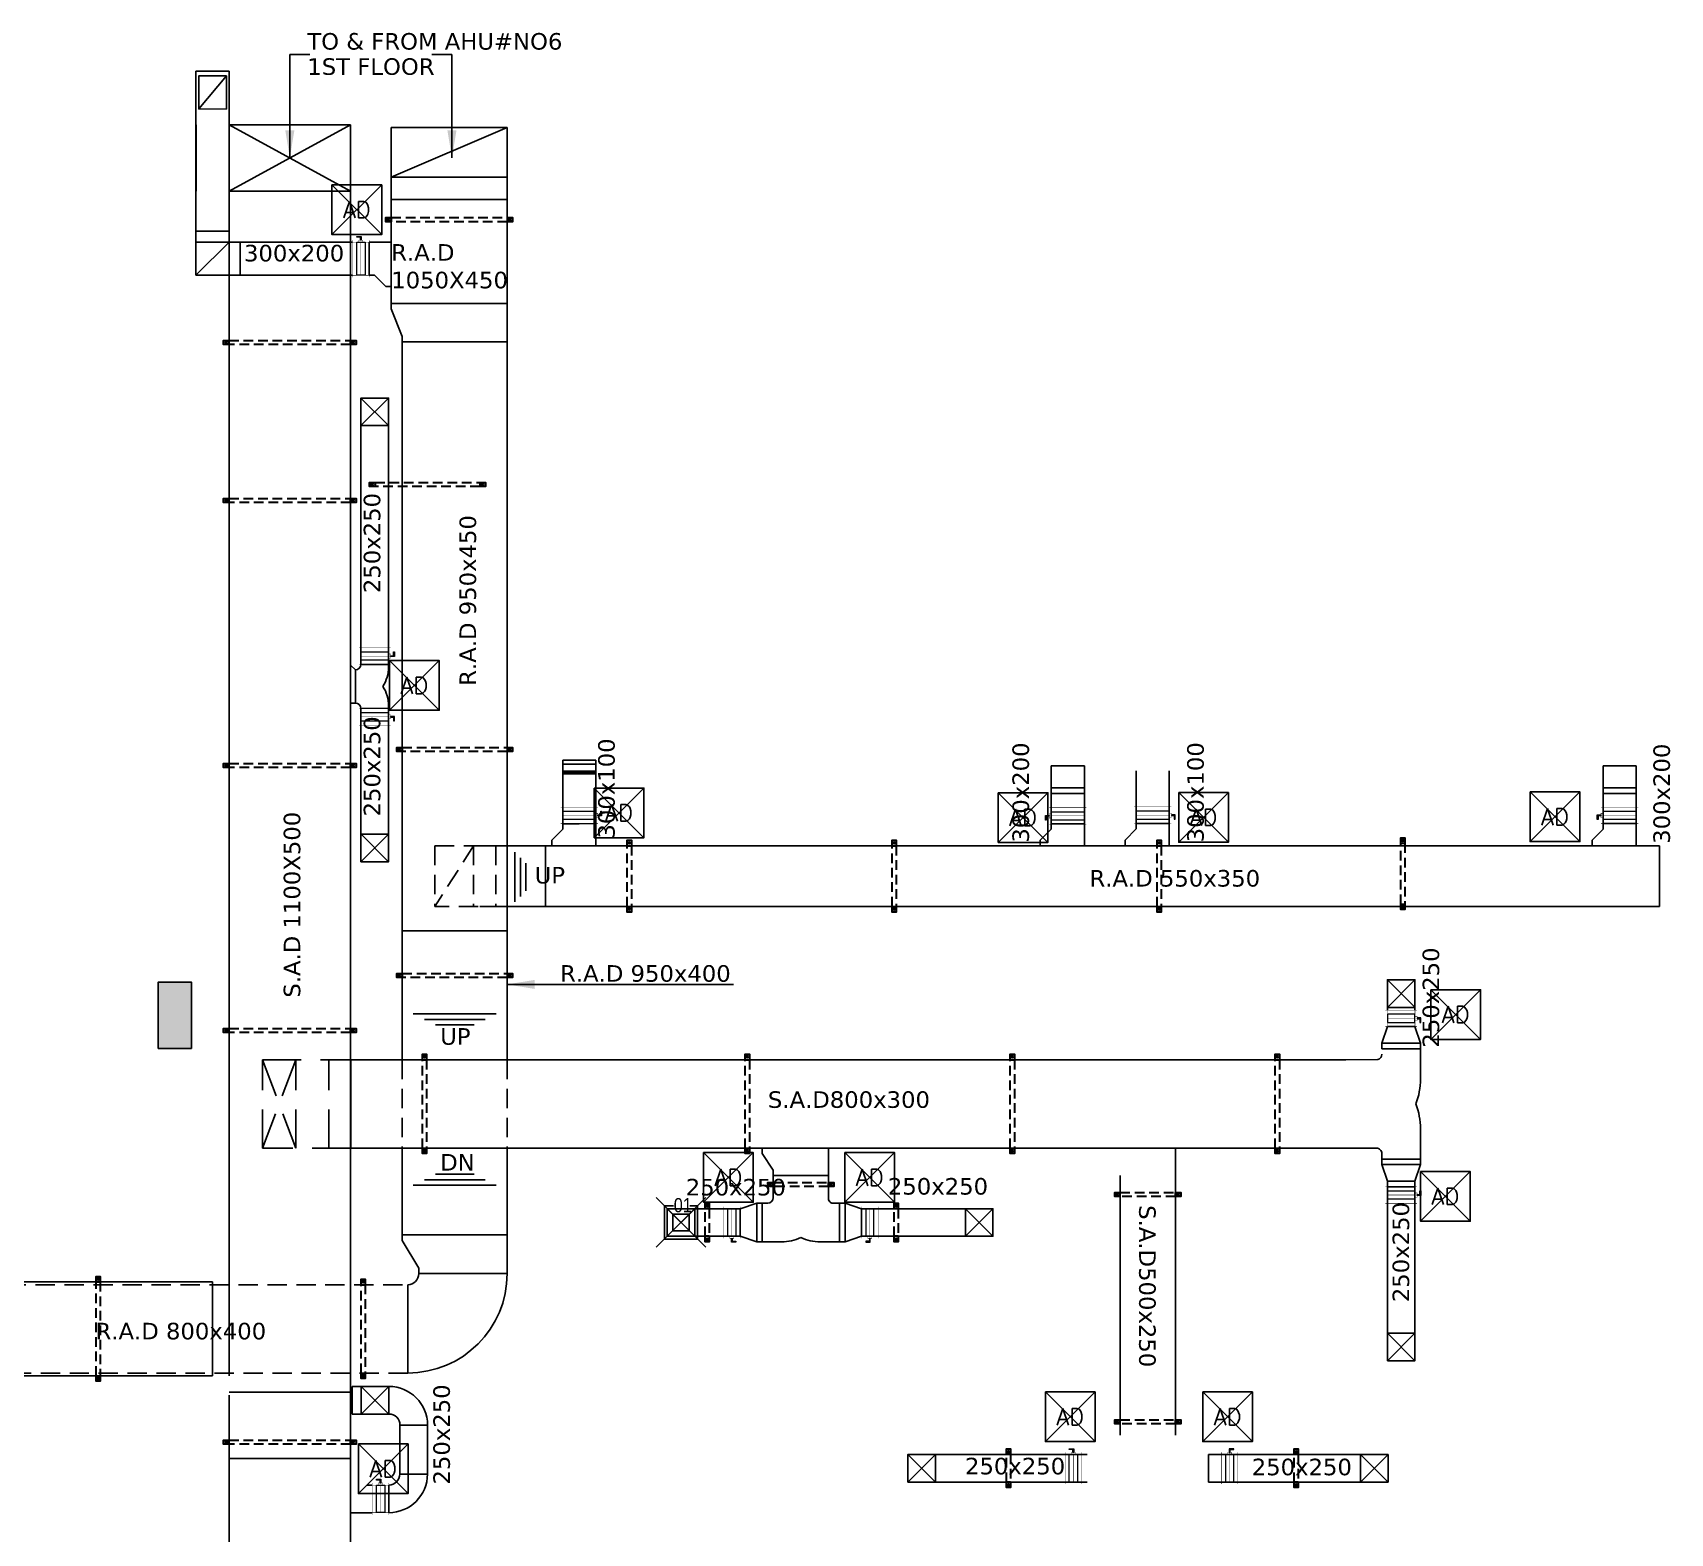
# Model space of a CAD drawing. Header units: millimetres. Extents: x -5691 to 38661, y 27321 to 65085.
# Drawn here: x 23626 to 38458, y 51495 to 65085 of the extents above; entities that cross this region are included whole.
import ezdxf
from ezdxf.enums import TextEntityAlignment as Align

# ---------------------------------------------------------------- set-up
doc = ezdxf.new("R2010")
doc.units = ezdxf.units.MM
doc.header["$LTSCALE"] = 700
doc.header["$MEASUREMENT"] = 0
doc.linetypes.add('HIDDEN', pattern=[0.375, 0.25, -0.125])
for name, color, linetype in [('01-dif', 76, 'Continuous'), ('Access Door', 7, 'Continuous'), ('ARCHITEC', 8, 'Continuous'), ('duct size', 7, 'Continuous'), ('LEADER', 36, 'Continuous'), ('M-AC-DIFFUSER', 3, 'Continuous'), ('Return Ahu-04', 1, 'Continuous'), ('Return Ahu-06', 1, 'Continuous'), ('Supply Ahu-04', 3, 'Continuous'), ('Supply Ahu-05', 3, 'Continuous'), ('Supply Ahu-06', 3, 'Continuous')]:
    doc.layers.add(name, color=color, linetype=linetype)
doc.layers.add('SA-HANGERS', color=21, linetype='Continuous', lineweight=30)
doc.layers.add('VCD', color=1, linetype='Continuous', lineweight=20)
doc.styles.add('AC-TEXT', font='ROMANS.SHX', dxfattribs={"height": 200})
doc.styles.add('Arial', font='arial.ttf')
doc.styles.add('style1', font='ARIALN.TTF')
doc.styles.add('VERDANA', font='verdana.ttf')
doc.dimstyles.new('1-100', dxfattribs={"dimscale": 100, "dimtxt": 2, "dimasz": 2.5, "dimexe": 1.25, "dimexo": 0.625, "dimtad": 1, "dimdec": 0, "dimtxsty": 'Arial', "dimblk": 'ARCHTICK', "dimcen": 2.5, "dimclrd": 3, "dimclre": 3, "dimclrt": 3, "dimadec": 0, "dimazin": 0, "dimtfac": 1, "dimtdec": 0, "dimtmove": 0, "dimatfit": 3, "dimfxl": 1, "dimarcsym": 0})

# ---------------------------------------------------------------- blocks, each defined once
blk = doc.blocks.new('*U6')
for p, q in [((0, 0), (0, 37)), ((1050, 0), (1050, 37))]:
    blk.add_line(p, q)
for points in [[(0, 0), (-50, 0), (-50, 37), (0, 37)], [(1050, 37), (1100, 37), (1100, 0), (1050, 0)]]:
    blk.add_lwpolyline(points)
at = {"linetype": 'HIDDEN', "ltscale": 0.5}
for points in [[(0, 37), (1050, 37)], [(1050, 0), (0, 0)]]:
    blk.add_lwpolyline(points, dxfattribs=at)
for centre in [(-25, 18), (1075, 18)]:
    blk.add_circle(centre, 8.44)
blk = doc.blocks.new('*U7')
for p, q in [((0, 0), (0, 37)), ((950, 0), (950, 37))]:
    blk.add_line(p, q)
for points in [[(0, 0), (-50, 0), (-50, 37), (0, 37)], [(950, 37), (1000, 37), (1000, 0), (950, 0)]]:
    blk.add_lwpolyline(points)
at = {"linetype": 'HIDDEN', "ltscale": 0.5}
for points in [[(0, 37), (950, 37)], [(950, 0), (0, 0)]]:
    blk.add_lwpolyline(points, dxfattribs=at)
for centre in [(-25, 18), (975, 18)]:
    blk.add_circle(centre, 8.44)
blk = doc.blocks.new('*U8')
for p, q in [((0, 0), (0, 37)), ((800, 0), (800, 37))]:
    blk.add_line(p, q)
for points in [[(0, 0), (-50, 0), (-50, 37), (0, 37)], [(800, 37), (850, 37), (850, 0), (800, 0)]]:
    blk.add_lwpolyline(points)
at = {"linetype": 'HIDDEN', "ltscale": 0.5}
for points in [[(0, 37), (800, 37)], [(800, 0), (0, 0)]]:
    blk.add_lwpolyline(points, dxfattribs=at)
for centre in [(-25, 18), (825, 18)]:
    blk.add_circle(centre, 8.44)
blk = doc.blocks.new('*U9')
for p, q in [((0, 0), (0, 37)), ((850, 0), (850, 37))]:
    blk.add_line(p, q)
for points in [[(0, 0), (-50, 0), (-50, 37), (0, 37)], [(850, 37), (900, 37), (900, 0), (850, 0)]]:
    blk.add_lwpolyline(points)
at = {"linetype": 'HIDDEN', "ltscale": 0.5}
for points in [[(0, 37), (850, 37)], [(850, 0), (0, 0)]]:
    blk.add_lwpolyline(points, dxfattribs=at)
for centre in [(-25, 18), (875, 18)]:
    blk.add_circle(centre, 8.44)
blk = doc.blocks.new('*U36')
for p, q in [((0, 0), (0, 37)), ((1100, 0), (1100, 37))]:
    blk.add_line(p, q)
for points in [[(0, 0), (-50, 0), (-50, 37), (0, 37)], [(1100, 37), (1150, 37), (1150, 0), (1100, 0)]]:
    blk.add_lwpolyline(points)
at = {"linetype": 'HIDDEN', "ltscale": 0.5}
for points in [[(0, 37), (1100, 37)], [(1100, 0), (0, 0)]]:
    blk.add_lwpolyline(points, dxfattribs=at)
for centre in [(-25, 18), (1125, 18)]:
    blk.add_circle(centre, 8.44)
blk = doc.blocks.new('*U37')
for p, q in [((0, 0), (0, 37)), ((550, 0), (550, 37))]:
    blk.add_line(p, q)
for points in [[(0, 0), (-50, 0), (-50, 37), (0, 37)], [(550, 37), (600, 37), (600, 0), (550, 0)]]:
    blk.add_lwpolyline(points)
at = {"linetype": 'HIDDEN', "ltscale": 0.5}
for points in [[(0, 37), (550, 37)], [(550, 0), (0, 0)]]:
    blk.add_lwpolyline(points, dxfattribs=at)
for centre in [(-25, 18), (575, 18)]:
    blk.add_circle(centre, 8.44)
blk = doc.blocks.new('*U38')
for p, q in [((0, 0), (0, 37)), ((800, 0), (800, 37))]:
    blk.add_line(p, q)
for points in [[(0, 0), (-50, 0), (-50, 37), (0, 37)], [(800, 37), (850, 37), (850, 0), (800, 0)]]:
    blk.add_lwpolyline(points)
at = {"linetype": 'HIDDEN', "ltscale": 0.5}
for points in [[(0, 37), (800, 37)], [(800, 0), (0, 0)]]:
    blk.add_lwpolyline(points, dxfattribs=at)
for centre in [(-25, 18), (825, 18)]:
    blk.add_circle(centre, 8.44)
blk = doc.blocks.new('*U39')
for p, q in [((0, 0), (0, 37)), ((500, 0), (500, 37))]:
    blk.add_line(p, q)
for points in [[(0, 0), (-50, 0), (-50, 37), (0, 37)], [(500, 37), (550, 37), (550, 0), (500, 0)]]:
    blk.add_lwpolyline(points)
at = {"linetype": 'HIDDEN', "ltscale": 0.5}
for points in [[(0, 37), (500, 37)], [(500, 0), (0, 0)]]:
    blk.add_lwpolyline(points, dxfattribs=at)
for centre in [(-25, 18), (525, 18)]:
    blk.add_circle(centre, 8.44)
blk = doc.blocks.new('*U40')
for p, q in [((0, 0), (0, 37)), ((250, 0), (250, 37))]:
    blk.add_line(p, q)
for points in [[(0, 0), (-50, 0), (-50, 37), (0, 37)], [(250, 37), (300, 37), (300, 0), (250, 0)]]:
    blk.add_lwpolyline(points)
at = {"linetype": 'HIDDEN', "ltscale": 0.5}
for points in [[(0, 37), (250, 37)], [(250, 0), (0, 0)]]:
    blk.add_lwpolyline(points, dxfattribs=at)
for centre in [(-25, 18), (275, 18)]:
    blk.add_circle(centre, 8.44)
blk = doc.blocks.new('*U86')
at = {"linetype": 'Continuous'}
for points in [[(-25, 20), (-25, 30), (-60, 30), (-60, 75), (-70, 75), (-70, 20), (-25, 20)], [(400, 75), (0, 75), (0, -25), (400, -25)]]:
    blk.add_lwpolyline(points, close=True, dxfattribs=at)
at = {"linetype": 'Continuous', "const_width": 5}
for points in [[(400, -75), (400, -75), (-25, -75), (0, -75), (0, 125), (-25, 125), (0, 125), (400, 125), (425, 125), (400, 125), (400, -75), (425, -75), (400, -75)], [(400, 25), (0, 25)]]:
    blk.add_lwpolyline(points, dxfattribs=at)
blk.add_lwpolyline([(0, 0), (0, 50), (-25, 50), (-25, 0)], close=True, dxfattribs=at)
blk = doc.blocks.new('*U87')
at = {"linetype": 'Continuous'}
for points in [[(-25, 20), (-25, 30), (-60, 30), (-60, 75), (-70, 75), (-70, 20), (-25, 20)], [(333, 75), (0, 75), (0, -25), (333, -25)]]:
    blk.add_lwpolyline(points, close=True, dxfattribs=at)
at = {"linetype": 'Continuous', "const_width": 5}
for points in [[(333, -75), (333, -75), (-25, -75), (0, -75), (0, 125), (-25, 125), (0, 125), (333, 125), (358, 125), (333, 125), (333, -75), (358, -75), (333, -75)], [(333, 25), (0, 25)]]:
    blk.add_lwpolyline(points, dxfattribs=at)
blk.add_lwpolyline([(0, 0), (0, 50), (-25, 50), (-25, 0)], close=True, dxfattribs=at)
blk = doc.blocks.new('*U88')
at = {"linetype": 'Continuous'}
for points in [[(-25, 20), (-25, 30), (-60, 30), (-60, 75), (-70, 75), (-70, 20), (-25, 20)], [(333, 75), (0, 75), (0, -25), (333, -25)]]:
    blk.add_lwpolyline(points, close=True, dxfattribs=at)
at = {"linetype": 'Continuous', "const_width": 5}
for points in [[(333, -75), (333, -75), (-25, -75), (0, -75), (0, 125), (-25, 125), (0, 125), (333, 125), (358, 125), (333, 125), (333, -75), (358, -75), (333, -75)], [(333, 25), (0, 25)]]:
    blk.add_lwpolyline(points, dxfattribs=at)
blk.add_lwpolyline([(0, 0), (0, 50), (-25, 50), (-25, 0)], close=True, dxfattribs=at)
blk = doc.blocks.new('*U89')
at = {"linetype": 'Continuous'}
for points in [[(-25, 20), (-25, 30), (-60, 30), (-60, 75), (-70, 75), (-70, 20), (-25, 20)], [(400, 75), (0, 75), (0, -25), (400, -25)]]:
    blk.add_lwpolyline(points, close=True, dxfattribs=at)
at = {"linetype": 'Continuous', "const_width": 5}
for points in [[(400, -75), (400, -75), (-25, -75), (0, -75), (0, 125), (-25, 125), (0, 125), (400, 125), (425, 125), (400, 125), (400, -75), (425, -75), (400, -75)], [(400, 25), (0, 25)]]:
    blk.add_lwpolyline(points, dxfattribs=at)
blk.add_lwpolyline([(0, 0), (0, 50), (-25, 50), (-25, 0)], close=True, dxfattribs=at)
blk = doc.blocks.new('*U95')
at = {"linetype": 'Continuous'}
for points in [[(-25, 20), (-25, 30), (-60, 30), (-60, 75), (-70, 75), (-70, 20), (-25, 20)], [(333, 75), (0, 75), (0, -25), (333, -25)]]:
    blk.add_lwpolyline(points, close=True, dxfattribs=at)
at = {"linetype": 'Continuous', "const_width": 5}
for points in [[(333, -75), (333, -75), (-25, -75), (0, -75), (0, 125), (-25, 125), (0, 125), (333, 125), (358, 125), (333, 125), (333, -75), (358, -75), (333, -75)], [(333, 25), (0, 25)]]:
    blk.add_lwpolyline(points, dxfattribs=at)
blk.add_lwpolyline([(0, 0), (0, 50), (-25, 50), (-25, 0)], close=True, dxfattribs=at)
blk = doc.blocks.new('AD')
at = {"layer": 'M-AC-DIFFUSER', "color": 2}
for p, q in [((225, 225), (-225, -225)), ((225, -225), (-225, 225))]:
    blk.add_line(p, q, dxfattribs=at)
blk.add_lwpolyline([(-225, 225), (225, 225), (225, -225), (-225, -225)], close=True, dxfattribs=at)
at = {"layer": 'M-AC-DIFFUSER', "color": 2, "style": 'AC-TEXT'}
blk.add_text('AD', height=150, dxfattribs=at).set_placement((0, 0), align=Align.MIDDLE_CENTER)
blk = doc.blocks.new('_ArchTick')
at = {"color": 0, "linetype": 'ByBlock', "const_width": 0.15}
blk.add_lwpolyline([(-0.5, -0.5), (0.5, 0.5)], dxfattribs=at)

msp = doc.modelspace()

# ---------------------------------------------------------------- hatches: boundary and pattern name
at = {"layer": 'ARCHITEC'}
msp.add_hatch(color=256, dxfattribs=at).paths.add_polyline_path([(24763, 55886.9), (25063, 55886.9), (25063, 56486.9), (24763, 56486.9)])

# ---------------------------------------------------------------- linework, layer by layer
at = {"layer": '01-dif'}
for p, q in [((29722.3, 54535, 475), (29272.3, 54085, 475)), ((29272.3, 54535, 475), (29722.3, 54085, 475)), ((29347.3, 54460, 475), (29428.7, 54460, 475)), ((29347.3, 54460, 475), (29347.3, 54160, 475)), ((29577.3, 54460, 475), (29647.3, 54460, 475)), ((29647.3, 54460, 475), (29647.3, 54160, 475)), ((29422.3, 54385, 475), (29572.3, 54385, 475)), ((29422.3, 54385, 475), (29422.3, 54235, 475)), ((29572.3, 54385, 475), (29572.3, 54235, 475)), ((29347.3, 54160, 475), (29647.3, 54160, 475)), ((29422.3, 54235, 475), (29572.3, 54235, 475))]:
    msp.add_line(p, q, dxfattribs=at)
at = {"layer": 'ARCHITEC'}
msp.add_lwpolyline([(24763, 55886.9), (25063, 55886.9), (25063, 56486.9), (24763, 56486.9)], close=True, dxfattribs=at)
at = {"layer": 'Return Ahu-04', "ltscale": 8}
msp.add_line((26872.6, 63775.8, 550), (27922.6, 63775.8, 550), dxfattribs=at)
at = {"layer": 'Return Ahu-06', "ltscale": 600}
for p, q in [((25104.3, 63088.3, 113.5), (25104.3, 64736.5)), ((25104.3, 64736.5), (25404.3, 64736.5)), ((25379.3, 64693.7), (25129.3, 64394.6)), ((25404.3, 64736.5), (25404.3, 63088.3, 113.5)), ((25104.3, 63288.3, 150), (25404.3, 63288.3, 50)), ((25404.3, 63188.3, 100), (25104.3, 62888.3, 100)), ((26522.6, 63188.3, 100), (25404.3, 63188.3, 100)), ((25504.3, 63188.3, 150), (25504.3, 62888.3, 50)), ((25404.3, 62888.3, 100), (26522.6, 62888.3, 100))]:
    msp.add_line(p, q, dxfattribs=at)
at = {"layer": 'Return Ahu-06'}
for p, q in [((26872.6, 64225.8, 550), (27922.6, 64225.8, 550)), ((26872.6, 63775.8, 550), (26872.6, 64225.8, 550)), ((27922.6, 64225.8, 550), (26872.6, 63775.8, 550)), ((27922.6, 64225.8, 550), (27922.6, 63775.8, 550)), ((26872.6, 63775.8, 550), (26872.6, 63675.8)), ((26872.6, 62584.4), (26872.6, 63675.8)), ((27922.6, 63675.8), (27922.6, 63775.8, 550)), ((27922.6, 63675.8), (27922.6, 62634.4)), ((27922.6, 63575.8, 550), (26872.6, 63575.8, 550)), ((26672.6, 62888.3, 100), (26672.6, 63188.3, 100)), ((26672.6, 63188.3, 100), (26872.6, 63188.3)), ((26672.6, 62888.3, 100), (26722.6, 62888.3, 100)), ((26722.6, 62888.3, 100), (26822.6, 62788.3, 100)), ((26822.6, 62788.3, 100), (26872.6, 62788.3)), ((27922.6, 62634.4), (26872.6, 62634.4)), ((27922.6, 62284.4), (27922.6, 62634.4)), ((26872.6, 62584.4), (26972.6, 62334.4)), ((26972.6, 56902), (26972.6, 62334.4)), ((26972.6, 62284.4), (27922.6, 62284.4)), ((27922.6, 55784), (27922.6, 62284.4)), ((28426.1, 57921.8, 175), (28426.1, 58496.8, 150)), ((28726.1, 58496.8, 238.4), (28426.1, 58496.8, 150)), ((28726.1, 58046.8, 0), (28726.1, 58496.8, 238.4)), ((33150.8, 58446.3, 75), (32850.8, 58446.3, 75)), ((32850.8, 58446.3, 75), (32850.8, 57871.1, 75)), ((33150.8, 57821.1, 125), (33150.8, 58446.3, 75)), ((37848.9, 57871.9, 50), (37848.9, 58446.3, 75)), ((37848.9, 58446.3, 75), (38148.9, 58446.3, 75)), ((38148.9, 58446.3, 75), (38148.9, 57821.1, 75)), ((28426.1, 58396.8, 150), (28576.1, 58396.8, 150)), ((28576.2, 58389.5, 273.7), (28426.1, 58389.5, 273.7)), ((28426.1, 58371.8, 175), (28576.1, 58371.8, 150)), ((28576.1, 58396.8), (28726.1, 58396.8, 0)), ((28576.1, 58371.8, 150), (28726.1, 58371.8, 150)), ((28726.1, 58389.5, 273.7), (28576.2, 58389.5, 273.7)), ((33620.4, 57873.9, 172.8), (33620.4, 58398.9, 150)), ((33920.4, 58398.9, 150), (33920.4, 57823.9, 150)), ((33150.8, 58246.3, 75), (32850.8, 58246.3, 75)), ((32850.8, 58196.3, 75), (33150.8, 58196.3, 75)), ((37848.9, 58246.3, 75), (38148.9, 58246.3, 75)), ((37848.9, 58196.3, 75), (38148.9, 58196.3, 75)), ((28726.1, 58046.8, 100), (28726.1, 57921.9, 175)), ((28326.1, 57771.9, 175), (28426.1, 57871.9, 175)), ((28426.1, 57871.9, 175), (28426.1, 57921.8, 175)), ((28576.1, 57921.8, 225), (28426.1, 57921.8, 225)), ((28576.1, 57921.8, 225), (28726.1, 57921.9, 175)), ((28726.1, 57921.9, 175), (28726.1, 57721.9, 50)), ((32750.8, 57771.1, 162.5), (32850.8, 57871.1, 162.5)), ((32850.8, 57871.1, 162.5), (32850.8, 57921.1, 162.5)), ((32850.8, 57921.1, 162.5), (33150.8, 57921.1, 162.5)), ((33150.8, 57921.1, 162.5), (33150.8, 57721.1, 87.5)), ((33520.4, 57773.9, 175), (33620.4, 57873.9, 175)), ((33620.4, 57873.9, 175), (33620.4, 57923.8, 175)), ((33620.4, 57923.8, 175), (33920.4, 57923.8, 175)), ((33920.4, 57923.8, 175), (33920.4, 57723.9, 175)), ((37748.9, 57771.9, 50), (37848.9, 57871.9, 50)), ((37848.9, 57871.9, 50), (37848.9, 57921.9, 50)), ((37848.9, 57921.9, 50), (38148.9, 57921.9, 50)), ((38148.9, 57921.9, 50), (38148.9, 57721.9, 50)), ((27675.8, 57721.9, 50), (38361.6, 57721.9, 50)), ((28268.7, 57721.9, 50), (28268.7, 57171.9, 50)), ((28326.1, 57721.9, 175), (28326.1, 57771.9, 175)), ((32750.8, 57721.1, 162.5), (32750.8, 57771.1, 162.5)), ((33520.4, 57723.9, 175), (33520.4, 57773.9, 175)), ((37748.9, 57721.9, 50), (37748.9, 57771.9, 50)), ((38361.6, 57721.9, 50), (38361.6, 57171.9, 50)), ((27992.1, 57663.7), (27992.1, 57213.7)), ((28042.1, 57613.7), (28042.1, 57263.7)), ((28092.1, 57563.7), (28092.1, 57313.7)), ((38361.6, 57171.9, 50), (27675.8, 57171.9, 50)), ((26972.6, 56952), (27922.6, 56952)), ((26972.6, 56902), (26972.6, 56652, 400)), ((26972.6, 56602), (26972.6, 56652, 400)), ((26972.6, 56602), (26972.6, 55784)), ((27072.6, 56199.1), (27822.6, 56199.1)), ((27172.6, 56149.1), (27722.6, 56149.1)), ((27272.6, 56099.1), (27622.6, 56099.1)), ((26972.6, 54984), (26972.6, 54146.6)), ((27922.6, 53846.6), (27922.6, 54984)), ((27272.6, 54747.3), (27622.6, 54747.3)), ((27072.6, 54647.3), (27822.6, 54647.3)), ((27172.6, 54697.3), (27722.6, 54697.3)), ((26972.6, 54196.6), (27922.6, 54196.6)), ((26972.6, 54146.6), (27122.6, 53896.6)), ((27122.6, 53896.6), (27122.6, 53846.6)), ((27122.6, 53846.6), (27922.6, 53846.6)), ((27022.6, 53746.6), (27022.6, 52946.6))]:
    msp.add_line(p, q, dxfattribs=at)
at = {"layer": 'Return Ahu-06', "extrusion": (4.33333e-06, 0, 1)}
msp.add_line((28726.1, 58460.2, 238.4), (28426.1, 58460.2, 238.4), dxfattribs=at)
at = {"layer": 'Return Ahu-06', "linetype": 'HIDDEN'}
for p, q in [((27268.7, 57721.9, 50), (27268.7, 57171.9, 50)), ((27618.7, 57721.9, 50), (27268.7, 57171.9, 50)), ((27268.7, 57721.9, 50), (27922.6, 57721.9)), ((27618.7, 57721.9, 50), (27618.7, 57171.9, 50)), ((27818.7, 57721.9, 50), (27818.7, 57171.9, 50)), ((27922.6, 57171.9), (27268.7, 57171.9, 50)), ((26972.6, 55784), (26972.6, 54984)), ((27922.6, 55784), (27922.6, 54984)), ((14725.8, 53746.6, 50), (27022.6, 53746.6)), ((27022.6, 52946.6), (14725.8, 52946.6, 50))]:
    msp.add_line(p, q, dxfattribs=at)
at = {"layer": 'Return Ahu-06', "extrusion": (0, 0, -1)}
for p, q in [((27675.8, 57721.9), (37695.6, 57721.9)), ((27675.8, 57171.9), (37695.6, 57171.9))]:
    msp.add_line(p, q, dxfattribs=at)
at = {"layer": 'Return Ahu-06', "ltscale": 600}
msp.add_lwpolyline([(25379.3, 64393.7), (25379.3, 64693.7), (25129.3, 64694.6), (25129.3, 64394.6)], close=True, dxfattribs=at)
at = {"layer": 'Return Ahu-06', "ltscale": 600, "elevation": 100}
msp.add_lwpolyline([(25104.3, 62888.3), (25404.3, 62888.3), (25404.3, 63188.3), (25104.3, 63188.3)], close=True, dxfattribs=at)
at = {"layer": 'Return Ahu-06'}
for radius, start, end in [(900, 270.00162, 359.9994), (100, 270, 0)]:
    msp.add_arc((27022.6, 53846.6), radius, start, end, dxfattribs=at)
at = {"layer": 'Supply Ahu-04', "extrusion": (0, 1, 0)}
for p, q in [((26694.2, 51931.5, -809.1), (26652.6, 51931.5, -809.1)), ((26652.6, 51931.5, -600.7), (26652.6, 51931.5, -809.1)), ((26652.6, 51931.5, -600.7), (26700.9, 51931.5, -600.7)), ((26694.2, 51931.5, -600.7), (26694.2, 51931.5, -809.1))]:
    msp.add_line(p, q, dxfattribs=at)
at = {"layer": 'Supply Ahu-04', "extrusion": (0, -1, 0)}
for p, q in [((26506.7, 51681.5, 291.3), (26694.2, 51681.5, 291.3)), ((26700.9, 51681.5, 499.6), (26506.7, 51681.5, 499.6)), ((26506.7, 51681.5, 499.6), (26506.7, 51681.5, 291.3)), ((26694.2, 51681.5, 499.6), (26694.2, 51681.5, 291.3))]:
    msp.add_line(p, q, dxfattribs=at)
at = {"layer": 'Supply Ahu-05'}
for p, q in [((26598.4, 61776.9, -600.4), (26848.4, 61529.3, -600.4)), ((26848.4, 61774.5, -600.4), (26598.4, 61526.9, -600.4)), ((26848.4, 59639.4, -600.4), (26848.4, 61776.9, -600.4)), ((26598.4, 59639.4, -600.4), (26598.4, 61526.9, -600.4)), ((26598.4, 59639.4, -600.4), (26598.4, 59364.4, -600.4)), ((26848.4, 59339.4, -600.4), (26848.4, 59639.4, -600.4)), ((26548.4, 59314.4, -600.4), (26504.3, 59358.5, -600.4)), ((26598.4, 59364.4, -600.4), (26848.4, 59364.4, -600.4)), ((26548.4, 59314.4, -600.4), (26548.4, 59014.4, -600.4)), ((26548.4, 59014.4, -600.4), (26504.3, 59014.4, 300)), ((26598.4, 58964.4, -600.4), (26848.4, 58967.9, -609)), ((26598.4, 58864.4, -650.4), (26598.4, 58964.4, -600.4)), ((26848.4, 58989.4, -600.4), (26848.4, 58864.4, -650.4)), ((26598.4, 58864.4, -650.4), (26598.4, 57576.9, -570.4)), ((26848.4, 58864.4, -650.4), (26848.4, 57576.9, -559.1)), ((26848.4, 57826.9, -600.4), (26598.4, 57576.9, -600.4)), ((26600.9, 57826.9, -600.4), (26848.4, 57576.9, -600.4)), ((36145.4, 56508.2, 450), (35895.5, 56258.4, 450)), ((35895.5, 56508.2, 450), (36145.5, 56259, 463.8)), ((35895.5, 56258.4, 450), (35895.4, 56233.5, 422)), ((36145.5, 56258.2, 450), (36145.5, 56233.3)), ((30332, 54734, 475), (30332, 54531)), ((30832, 54734, 475), (30832, 54531)), ((29622.2, 54434.9, 925), (29372.3, 54185, 925)), ((29372.3, 54434.9, 925), (29622.3, 54185.6, 938.8)), ((32323, 54434.7, 450), (32073.1, 54184.9, 450)), ((32073.1, 54434.7, 450), (32323.1, 54185.5, 463.8)), ((36145.4, 53308.3), (35895.4, 53058.3)), ((35895.4, 53308.3), (36145.4, 53058.3, -450)), ((26850.9, 52825, 500), (26600.9, 52575, 500)), ((26600.9, 52825, 500), (26850.9, 52575, 500)), ((26851.5, 52575, 500.5), (26851.5, 52825, 500.5)), ((26951.5, 52475, 500.5), (27201.7, 52475, 256.7)), ((31801.1, 52208.4, 450), (31551.1, 51958.4, 450)), ((31551.1, 52208.4, 450), (31801.1, 51958.4, 0)), ((35901.1, 52208.4), (35651.1, 51958.4)), ((35651.1, 52208.4), (35901.1, 51958.4, -450)), ((26850.9, 51931.5, -600.7), (26850.9, 51681.5, -600.7)), ((26950.9, 52031.5, -600.7), (27201.1, 52031.5, -379.8)), ((26950.9, 52031.5, -600.7), (27200.9, 52031.5, -600.7))]:
    msp.add_line(p, q, dxfattribs=at)
at = {"layer": 'Supply Ahu-05', "ltscale": 8}
for p, q in [((26600.9, 52825, 500), (26519.8, 52825, 500)), ((26519.8, 52825, 500), (26519.9, 52575, 500)), ((26600.9, 52575, 500), (26519.9, 52575, 500))]:
    msp.add_line(p, q, dxfattribs=at)
at = {"layer": 'Supply Ahu-05', "elevation": 500}
msp.add_lwpolyline([(26600.9, 52575), (26850.9, 52575), (26850.9, 52825), (26600.9, 52825)], close=True, dxfattribs=at)
at = {"layer": 'Supply Ahu-05'}
for centre, radius, start, end in [((26548.4, 59364.4, -600.4), 50, 270, 0), ((26523.4, 59339.4, -600.4), 325, 327.42103, 0), ((26523.4, 58989.4, -600.4), 325, 0, 32.57897), ((26548.4, 58964.4, -600.4), 50, 0, 90), ((26851.7, 52475, 256.7), 350, 0, 90), ((26851.5, 52475, 500.5), 100, 0, 90), ((26850.9, 52031.5, -600.7), 350, 270, 0), ((26850.9, 52031.5, -600.7), 100, 270, 0)]:
    msp.add_arc(centre, radius, start, end, dxfattribs=at)
at = {"layer": 'Supply Ahu-06'}
for p, q in [((25104.4, 64250.8, 900), (25104.4, 63650.8, 300)), ((26504.3, 64250.8, 900), (25404.3, 64250.8, 900)), ((26504.3, 64250.8, 900), (25404.3, 63650.8, 300)), ((26504.3, 63650.8, 300), (25404.3, 64250.8, 900)), ((25404.3, 63650.8, 300), (25404.3, 64250.8, 900)), ((26504.3, 63650.8, 300), (26504.3, 64250.8, 900)), ((26504.3, 63650.8, 300), (25404.3, 63650.8, 300)), ((25404.3, 63650.8, 300), (25404.3, 53771.6, 300)), ((26504.3, 63650.8, 300), (26504.3, 54296.6, 300)), ((35895.4, 56083.5, 422), (35845.4, 55933.5, 272)), ((35895.4, 56083.5, 422), (36145.4, 56083.5, 422)), ((36195.4, 55933.5, 272), (36145.4, 56083.5, 422)), ((35845.4, 55933.5, 272), (35845.4, 55883.5, 272)), ((36195.4, 55933.5, 272), (35845.4, 55933.5, 272)), ((36195.4, 55933.5, 272), (36195.4, 55608.5, 272)), ((26507.9, 55784, 450), (35520.4, 55784, 450)), ((26507.9, 54984), (26507.9, 55784)), ((35520.4, 55783.5, 272), (35807.6, 55784.9, 272)), ((35845.4, 55883.5, 272), (36195.4, 55883.5, 272)), ((36195.4, 55158.5, 272), (36195.4, 54833.5, 272)), ((35520.5, 54983.5, 272), (27675.8, 54984, 450)), ((30232, 54934, 475), (30232, 54984, 475)), ((30332, 54784, 475), (30232, 54934, 475)), ((30832, 54734, 475), (30832, 54984, 475)), ((35520.4, 54983.5, 272), (35800, 54982, 272)), ((35845.4, 54933.5, 272), (35845.4, 54833.5, 272)), ((36195.4, 54883.5, 272), (35845.4, 54883.5, 272)), ((30332, 54784, 475), (30332, 54734, 475)), ((30832, 54734, 475), (30332, 54734, 475)), ((35845.4, 54833.5, 272), (36195.4, 54833.5, 272)), ((35895.4, 54683.5, 422), (35845.4, 54833.5, 272)), ((36145.4, 54683.5, 422), (36195.4, 54833.5, 272)), ((35895.4, 54683.5, 422), (35895.4, 54633.5, 422)), ((35895.4, 54683.5, 422), (36145.4, 54683.5, 422)), ((35895.4, 54634, 422), (36145.4, 54633.5, 422)), ((35895.4, 54633.5, 422), (35895.4, 53058.4)), ((36145.4, 54683.5, 422), (36145.4, 54633.5, 422)), ((36145.4, 53058.3, -450), (36145.4, 54633.5, 422)), ((29982.8, 54434.8, 599.8), (29372.3, 54434.4, 461.6)), ((30032.8, 54434.8, 599.8), (29982.8, 54434.8, 599.8)), ((30032.8, 54434.8, 599.8), (30182.8, 54484.8, 449.8)), ((30032.8, 54184.8, 599.8), (30032.8, 54434.8, 599.8)), ((30182.8, 54134.8, 449.8), (30182.8, 54484.8, 449.8)), ((30182.8, 54484.8, 449.8), (30232.8, 54484.8, 449.8)), ((30232.8, 54484.8, 449.8), (30282.8, 54484.8, -0.2)), ((30232.8, 54134.8, 449.8), (30232.8, 54484.8, 449.8)), ((30882.8, 54484.8, -0.2), (30932.8, 54484.8, 449.8)), ((30982.8, 54484.8, 449.8), (30932.8, 54484.8, 449.8)), ((30932.8, 54134.8, 449.8), (30932.8, 54484.8, 449.8)), ((30982.8, 54484.8, 449.8), (30982.8, 54134.8, 449.8)), ((31132.8, 54434.8, 599.8), (30982.8, 54484.8, 449.8)), ((31132.8, 54434.8, 599.8), (31182.8, 54434.8, 599.8)), ((31132.8, 54434.8, 599.8), (31132.8, 54184.8, 599.8)), ((31182.8, 54434.8, 599.8), (32195.2, 54434.8, 258.7)), ((26504.3, 54296.6, 300), (26504.3, 53946.6, 450)), ((29982.8, 54184.8, 599.8), (29372.1, 54184.8, 475)), ((30032.8, 54184.8, 599.8), (29982.8, 54184.8, 599.8)), ((30032.8, 54184.8, 599.8), (30182.8, 54134.8, 449.8)), ((30982.8, 54134.8, 449.8), (31132.8, 54184.8, 599.8)), ((31132.8, 54184.8, 599.8), (31182.8, 54184.8, 599.8)), ((31182.8, 54184.8, 599.8), (32199.2, 54184.8, 260.3)), ((30182.8, 54134.8, 449.8), (30407.8, 54134.8, 449.8)), ((30982.8, 54134.8, 449.8), (30757.8, 54134.8, 449.8)), ((26504.3, 53946.6, 450), (26504.3, 53746.6, 450)), ((25404.3, 53746.6, 450), (25404.3, 53771.6, 450)), ((25254.3, 52921.6, 450), (19343.5, 52921.6, 450)), ((25404.3, 52921.6, 450), (25404.3, 52946.6, 450)), ((26504.3, 52946.6, 450), (26504.3, 52921.6, 450)), ((25404.3, 52771.6, 450), (26504.3, 52771.6, 450)), ((25404.3, 52746.6, 450), (25404.3, 45102.8, 450)), ((26504.3, 52746.6, 0), (26504.3, 45102.8, 0)), ((26951.5, 52475, 500.5), (26950.9, 52031.5, -600.7)), ((27201.7, 52475, 256.7), (27201.1, 52031.5, -379.8)), ((33175.8, 52208.4, 474.7), (31801.1, 52208.2, 450)), ((34275.8, 52208.4, 624.7), (35762.2, 52208.2, 78)), ((34275.8, 52208.4, 624.7), (34275.8, 51958.4, 624.7)), ((25404.3, 52171.6, 450), (26504.3, 52171.6, 450)), ((33175.8, 51958.4, 624.7), (31801.1, 51958.4, 450)), ((34275.8, 51958.7, 624.7), (35765.6, 51958.7, 55.2))]:
    msp.add_line(p, q, dxfattribs=at)
at = {"layer": 'Supply Ahu-06', "linetype": 'HIDDEN', "ltscale": 2}
for p, q in [((25707.9, 55784), (26507.9, 55784)), ((25707.9, 54984), (25707.9, 55784)), ((26007.9, 55784), (25707.9, 54984)), ((25707.9, 55784), (26007.9, 54984)), ((26007.9, 54984), (26007.9, 55784)), ((26307.9, 54984), (26307.9, 55784)), ((26507.9, 54984), (25707.9, 54984))]:
    msp.add_line(p, q, dxfattribs=at)
at = {"layer": 'Supply Ahu-06', "ltscale": 600}
for p, q in [((26507.9, 54984), (27675.8, 54984)), ((25254.3, 53771.6, 450), (19393.5, 53771.6, 800)), ((25254.3, 52921.6, 450), (25254.3, 53771.6, 450)), ((25404.3, 53746.6, 6.6), (25404.3, 52946.6, 6.6)), ((26504.3, 53746.6, 2.1), (26504.3, 52746.6, 0))]:
    msp.add_line(p, q, dxfattribs=at)
at = {"layer": 'Supply Ahu-06', "extrusion": (1, 0, 0)}
for p, q in [((33975.8, 54984, 475), (33975.8, 54984, 725)), ((33975.8, 52383.5, 475), (33975.8, 54984, 475))]:
    msp.add_line(p, q, dxfattribs=at)
at = {"layer": 'Supply Ahu-06', "extrusion": (-1, 0, 0)}
msp.add_line((33475.8, 52383.5, 475), (33475.8, 54734, 475), dxfattribs=at)
at = {"layer": 'Supply Ahu-06'}
for points, elevation in [([(26598.4, 61526.9), (26848.4, 61526.9), (26848.4, 61776.9), (26598.4, 61776.9)], -600.4), ([(26598.4, 57576.9), (26848.4, 57576.9), (26848.4, 57826.9), (26598.4, 57826.9)], -600.4), ([(35895.5, 56258.2), (36145.5, 56258.2), (36145.5, 56508.2), (35895.5, 56508.2)], 450), ([(29372.3, 54184.9), (29622.3, 54184.9), (29622.3, 54434.9), (29372.3, 54434.9)], 925), ([(32073.1, 54184.7), (32323.1, 54184.7), (32323.1, 54434.7), (32073.1, 54434.7)], 450), ([(31551.1, 51958.4), (31801.1, 51958.4), (31801.1, 52208.4), (31551.1, 52208.4)], 450), ([(31551.1, 51958.4), (31801.1, 51958.4), (31801.1, 52208.4), (31551.1, 52208.4)], 450)]:
    msp.add_lwpolyline(points, close=True, dxfattribs=dict(at, elevation=elevation))
for points in [[(35895.4, 53058.3), (36145.4, 53058.3), (36145.4, 53308.3), (35895.4, 53308.3)], [(35651.1, 51958.4), (35901.1, 51958.4), (35901.1, 52208.4), (35651.1, 52208.4)], [(35651.1, 51958.4), (35901.1, 51958.4), (35901.1, 52208.4), (35651.1, 52208.4)]]:
    msp.add_lwpolyline(points, close=True, dxfattribs=at)
at = {"layer": 'Supply Ahu-06', "extrusion": (1, 0, 0)}
msp.add_circle((54313.7, 624.8, 29648), 125, dxfattribs=at)
at = {"layer": 'Supply Ahu-06'}
for centre, radius, start, end in [((35795.5, 55833.4, 272), 50, 283.97133, 0.03687), ((35570.4, 55608.5, 272), 625, 338.8998, 0), ((35570.4, 55158.5, 272), 625, 0, 21.1002), ((35797.9, 54934.5, 272), 47.6, 358.79888, 91.95344), ((30282.8, 54534.8, -0.2), 50, 270, 0), ((30874.3, 54526.3, -0.2), 42.4, 168.42767, 281.57233), ((30407.8, 54559.8, 449.8), 425, 270.00001, 294.3157), ((30757.8, 54559.8, 449.8), 425, 245.68426, 270)]:
    msp.add_arc(centre, radius, start, end, dxfattribs=at)

# ---------------------------------------------------------------- block references
at = {"layer": 'Access Door'}
for p in [(26561.1, 63482.7), (27082.2, 59173.9), (28936.8, 58019.3), (32595.5, 57976.8), (34230.9, 57978.8), (37413.7, 57984.2), (36514, 56192.5), (29927, 54718), (31207, 54718), (36421, 54546.3), (33022.9, 52550.2), (34448.5, 52550.2), (26800.5, 52079.6)]:
    msp.add_blockref('AD', p, dxfattribs=at)
at = {"layer": 'SA-HANGERS'}
for name, p, rotation in [('*U6', (27922.6, 63411.1), 180.0018899840079), ('*U36', (25404.1, 62260.4, 900), 0.0037799680080769), ('*U7', (27675.8, 61011.1), 180.0018899840079), ('*U36', (25404.3, 60829.9, 450), 0.0037799680080769), ('*U7', (27922.6, 58611.1), 180.0018899840079), ('*U36', (25404.3, 58429.9, 450), 0.0037799680080769), ('*U37', (29010.5, 57721.8, 50), 270.0018899840079), ('*U37', (31410.5, 57721.8, 50), 270.0018899840079), ('*U37', (33810.5, 57721.8, 50), 270.0018899840079), ('*U37', (36016.5, 57743.9, 100), 270.0018899840079), ('*U7', (27922.6, 56565.7), 180.0018899840079), ('*U36', (25404.3, 56029.9, 450), 0.0037799680080769), ('*U38', (27154.8, 55784, 450), 270.0018899840079), ('*U38', (30079.8, 55784, 450), 270.0018899840079), ('*U38', (32479.8, 55784, 450), 270.0018899840079), ('*U38', (34879.8, 55784, 450), 270.0018899840079), ('*U39', (30332.8, 54636.3, 237.3), 0.0018899840078956), ('*U39', (33475.8, 54544.8, 475), 0.0018899840078956), ('*U40', (29752.8, 54184.8, 514), 90.0018899840075), ('*U40', (31463.7, 54184.8, 264.8), 90.0018899840075), ('*U9', (24199.1, 53771.6, 0.7), 270.0018899840079), ('*U8', (26599.1, 53746.6, 0.7), 270.0018899840079), ('*U39', (33475.8, 52486.1, 475), 0.0018899840078956), ('*U36', (25404.3, 52302.1, 450), 0.0037799680080769), ('*U40', (32483.1, 51958.6, 80.4), 90.0018899840075), ('*U40', (35088, 51958.6, 555.1), 90.0018899840075)]:
    msp.add_blockref(name, p, dxfattribs=dict(at, rotation=rotation))
at = {"layer": 'VCD', "ltscale": 100}
for name, p, xscale, yscale, zscale, rotation in [('*U89', (26616.4, 63188.3, 100), -0.7499999999996448, 0.7499999999996448, 0.7499999999996508, 90), ('*U95', (26848.4, 58908.1, -600.4), 0.749999999999659, 0.749999999999659, 0.749999999999659, 180), ('*U86', (32850.8, 58010.8, 162.8), -0.749999999999659, 0.749999999999659, 0.749999999999659, 180), ('*U86', (33920.4, 58017.6, 175), 0.749999999999659, 0.749999999999659, 0.749999999999659, 180), ('*U86', (37848.9, 58015.6), -0.749999999999652, 0.749999999999652, 0.749999999999652, 180), ('*U87', (36145.4, 56176.9, 422), 0.749999999999652, 0.749999999999652, 0.749999999999652, 180), ('*U87', (29939, 54184.8, 599.8), -0.7499999999996448, 0.7499999999996448, 0.7499999999996448, 270), ('*U87', (31226.5, 54184.7, 599.8), 0.7499999999996448, 0.7499999999996448, 0.7499999999996448, 90.00000000000001), ('*U87', (33069.6, 52208.4, 586.7), -0.7499999999996448, 0.7499999999996448, 0.7499999999996508, 90), ('*U87', (34447.6, 52208.4, 586.7), 0.7499999999996448, 0.7499999999996448, 0.7499999999996448, 270), ('*U88', (26794.6, 51931.5, -600.7), -0.7499999999996448, 0.7499999999996448, 0.7499999999996508, 90)]:
    msp.add_blockref(name, p, dxfattribs=dict(at, xscale=xscale, yscale=yscale, zscale=zscale, rotation=rotation))
at = {"layer": 'VCD', "ltscale": 100, "yscale": 0.7499999999996448, "zscale": 0.7499999999996508}
for name, p, xscale in [('*U95', (26848.4, 59420.7, -600.4), -0.749999999999659), ('*U86', (28726.1, 57978.1, 175), -0.749999999999659), ('*U87', (36145.4, 54539.7, 422), -0.749999999999652)]:
    msp.add_blockref(name, p, dxfattribs=dict(at, xscale=xscale))

# ---------------------------------------------------------------- texts
at = {"layer": '01-dif', "style": 'style1'}
msp.add_text('01', height=128.44, dxfattribs=at).set_placement((29513.6, 54402.3, 475), align=Align.CENTER)
at = {"layer": 'duct size', "ltscale": 100, "style": 'VERDANA'}
msp.add_text('300x200', height=150, dxfattribs=at).set_placement((25539.2, 63014.2, 450))
at = {"layer": 'duct size', "style": 'VERDANA'}
for s, rotation, p in [('250x250', 90, (26773.5, 60009.7, 0.3)), ('R.A.D 950x450', 90, (27641, 59170.8, 300)), ('250x250', 90, (26773.5, 57987.1, 0.3)), ('300x100', 90, (28896.8, 57786.9, 450)), ('300x200', 90, (32649.1, 57750.1, 450)), ('300x100', 90, (34232, 57752.4, 450)), ('300x200', 90, (38454.7, 57739.6, 450)), ('S.A.D 1100X500', 90, (26048.6, 56346)), ('250x250', 90, (36364.4, 55893.5, 150)), ('S.A.D500x250', 270, (33646.8, 54466.5, 375)), ('250x250', 90, (36092.5, 53587.8, -28)), ('250x250', 90, (27404, 51936.4, 649.7))]:
    msp.add_text(s, height=150, rotation=rotation, dxfattribs=at).set_placement(p)
for s, p in [('UP', (28172.2, 57380.1)), ('R.A.D 550x350', (33197, 57352.2)), ('R.A.D 950x400', (28402.1, 56490.5)), ('UP', (27316.3, 55919.8)), ('S.A.D800x300', (30284.4, 55348, 375)), ('DN', (27316.3, 54779.7)), ('250x250', (29540.5, 54554.9, -0.2)), ('250x250', (31371.4, 54562.6, -0.2)), ('R.A.D 800x400', (24194.2, 53251.3)), ('250x250', (32069.8, 52028.7, -450)), ('250x250', (34666.8, 52020.6, 24.7))]:
    msp.add_text(s, height=150, dxfattribs=at).set_placement(p)
at = {"layer": 'duct size', "ltscale": 8, "insert": (26112.5, 65082.4), "char_height": 150, "width": 2251.91, "attachment_point": 1, "line_spacing_factor": 0.913641, "style": 'VERDANA'}
msp.add_mtext('TO & FROM AHU#NO6\\P1ST FLOOR', dxfattribs=at)
at = {"layer": 'duct size', "ltscale": 8, "insert": (26872.6, 63170.6), "char_height": 150, "width": 156.145, "attachment_point": 1, "style": 'VERDANA'}
msp.add_mtext('R.A.D 1050X450', dxfattribs=at)

# ---------------------------------------------------------------- leaders
at = {"layer": 'LEADER', "ltscale": 8}
for points in [[(25954.3, 63950.8, 600), (25954.3, 64888.9, 600), (26135.6, 64888.9, 600)], [(27422.6, 63950.8, 600), (27422.6, 64888.9, 600), (27241.4, 64888.9, 600)]]:
    msp.add_leader(points, dimstyle='1-100', override={"dimgap": 0.625, "dimtad": 0, "dimclrd": 256}, dxfattribs=at)
at = {"layer": 'Return Ahu-06'}
msp.add_leader([(27922.6, 56466), (29972.6, 56466)], dimstyle='1-100', override={"dimgap": 0.625, "dimtad": 0}, dxfattribs=at)

doc.saveas('drawing.dxf')
